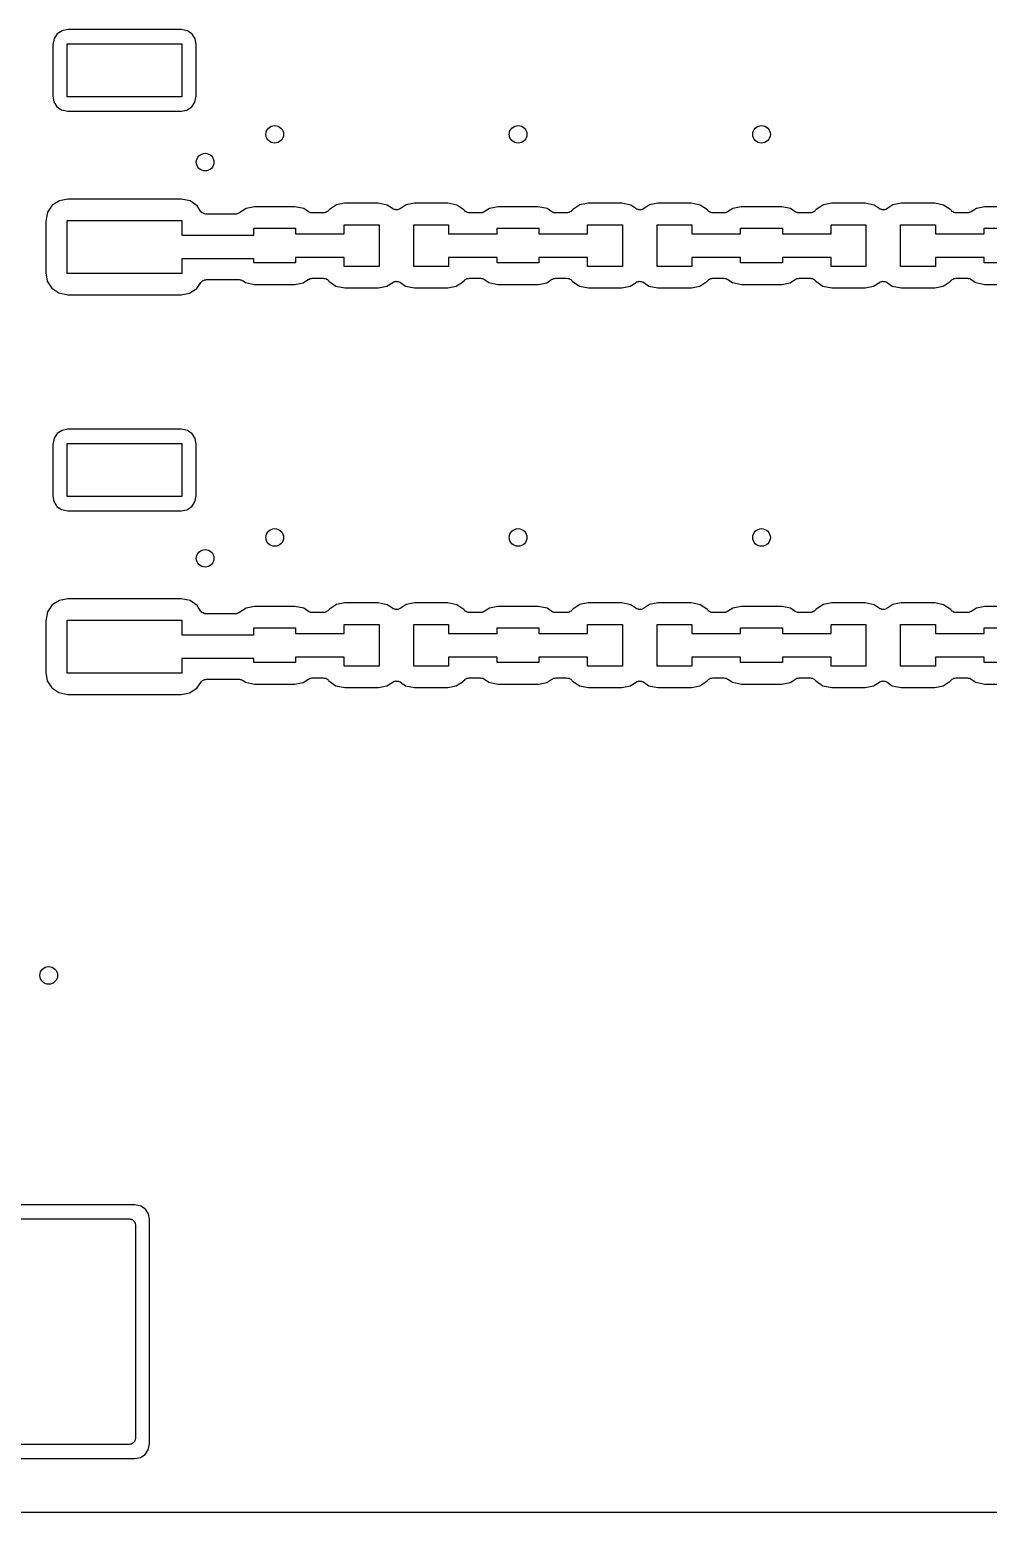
# Model space of a CAD drawing. Extents: x 85 to 210, y -138 to -65.
# Drawn here: x 166.48 to 180.26, y -137.72 to -116.39 of the extents above; entities that cross this region are included whole.
import ezdxf

# ---------------------------------------------------------------- set-up
doc = ezdxf.new("R2010")
doc.units = 0
doc.header["$MEASUREMENT"] = 0
doc.layers.add('BLACK', color=7, linetype='CONTINUOUS')

msp = doc.modelspace()

# ---------------------------------------------------------------- linework, layer by layer
at = {"layer": 'Black'}
for p, q in [((166.873, -116.454), (166.827, -116.521)), ((166.942, -116.41), (166.873, -116.454)), ((167.024, -116.394), (166.942, -116.41)), ((168.655, -116.394), (167.024, -116.394)), ((168.744, -116.412), (168.655, -116.394)), ((168.811, -116.458), (168.744, -116.412)), ((168.855, -116.527), (168.811, -116.458)), ((166.827, -116.521), (166.809, -116.61)), ((166.809, -116.61), (166.809, -117.351)), ((167.015, -117.36), (167.015, -116.6)), ((167.015, -116.6), (168.665, -116.6)), ((168.665, -116.6), (168.665, -117.36)), ((168.871, -116.609), (168.855, -116.527)), ((168.871, -117.35), (168.871, -116.609)), ((166.809, -117.351), (166.825, -117.433)), ((166.825, -117.433), (166.869, -117.502)), ((166.869, -117.502), (166.936, -117.548)), ((168.665, -117.36), (167.015, -117.36)), ((168.738, -117.55), (168.807, -117.506)), ((168.807, -117.506), (168.853, -117.439)), ((168.853, -117.439), (168.871, -117.35)), ((166.936, -117.548), (167.025, -117.566)), ((167.025, -117.566), (168.656, -117.566)), ((168.656, -117.566), (168.738, -117.55)), ((166.733, -119.021), (166.707, -119.15)), ((166.802, -118.921), (166.733, -119.021)), ((166.904, -118.855), (166.802, -118.921)), ((167.024, -118.832), (166.904, -118.855)), ((168.655, -118.832), (167.024, -118.832)), ((168.784, -118.858), (168.655, -118.832)), ((168.884, -118.927), (168.784, -118.858)), ((168.934, -119.004), (168.884, -118.927)), ((168.944, -119.015), (168.934, -119.004)), ((168.954, -119.027), (168.944, -119.015)), ((169.589, -118.965), (169.482, -119.034)), ((169.709, -118.942), (169.589, -118.965)), ((170.29, -118.942), (169.709, -118.942)), ((170.419, -118.968), (170.29, -118.942)), ((170.484, -119.013), (170.419, -118.968)), ((170.495, -119.018), (170.484, -119.013)), ((170.506, -119.024), (170.495, -119.018)), ((170.511, -119.025), (170.506, -119.024)), ((170.515, -119.027), (170.511, -119.025)), ((170.727, -119.026), (170.714, -119.028)), ((170.731, -119.025), (170.727, -119.026)), ((170.735, -119.024), (170.731, -119.025)), ((170.746, -119.017), (170.735, -119.024)), ((170.759, -119.011), (170.746, -119.017)), ((170.761, -119.009), (170.759, -119.011)), ((170.765, -119.007), (170.761, -119.009)), ((170.773, -118.996), (170.765, -119.007)), ((170.783, -118.986), (170.773, -118.996)), ((170.787, -118.981), (170.783, -118.986)), ((170.889, -118.915), (170.787, -118.981)), ((171.009, -118.892), (170.889, -118.915)), ((171.49, -118.892), (171.009, -118.892)), ((171.619, -118.918), (171.49, -118.892)), ((171.693, -118.969), (171.619, -118.918)), ((171.698, -118.971), (171.693, -118.969)), ((171.703, -118.975), (171.698, -118.971)), ((171.714, -118.978), (171.703, -118.975)), ((171.724, -118.983), (171.714, -118.978)), ((171.731, -118.983), (171.724, -118.983)), ((171.737, -118.985), (171.731, -118.983)), ((171.748, -118.985), (171.737, -118.985)), ((171.759, -118.986), (171.748, -118.985)), ((171.765, -118.984), (171.759, -118.986)), ((171.771, -118.984), (171.765, -118.984)), ((171.782, -118.979), (171.771, -118.984)), ((171.792, -118.976), (171.782, -118.979)), ((171.797, -118.973), (171.792, -118.976)), ((171.803, -118.97), (171.797, -118.973)), ((171.889, -118.915), (171.803, -118.97)), ((172.009, -118.892), (171.889, -118.915)), ((172.49, -118.892), (172.009, -118.892)), ((172.619, -118.918), (172.49, -118.892)), ((172.721, -118.988), (172.619, -118.918)), ((172.728, -118.995), (172.721, -118.988)), ((172.737, -119.007), (172.728, -118.995)), ((172.739, -119.008), (172.737, -119.007)), ((172.741, -119.01), (172.739, -119.008)), ((172.754, -119.016), (172.741, -119.01)), ((172.767, -119.024), (172.754, -119.016)), ((172.77, -119.024), (172.767, -119.024)), ((172.772, -119.026), (172.77, -119.024)), ((172.787, -119.027), (172.772, -119.026)), ((172.987, -119.025), (172.981, -119.028)), ((172.993, -119.024), (172.987, -119.025)), ((173.002, -119.018), (172.993, -119.024)), ((173.013, -119.014), (173.002, -119.018)), ((173.089, -118.965), (173.013, -119.014)), ((173.209, -118.942), (173.089, -118.965)), ((173.79, -118.942), (173.209, -118.942)), ((173.919, -118.968), (173.79, -118.942)), ((173.984, -119.013), (173.919, -118.968)), ((173.995, -119.018), (173.984, -119.013)), ((174.006, -119.024), (173.995, -119.018)), ((174.011, -119.025), (174.006, -119.024)), ((174.015, -119.027), (174.011, -119.025)), ((174.227, -119.026), (174.214, -119.028)), ((174.231, -119.025), (174.227, -119.026)), ((174.235, -119.024), (174.231, -119.025)), ((174.246, -119.017), (174.235, -119.024)), ((174.259, -119.011), (174.246, -119.017)), ((174.261, -119.009), (174.259, -119.011)), ((174.265, -119.007), (174.261, -119.009)), ((174.273, -118.996), (174.265, -119.007)), ((174.283, -118.986), (174.273, -118.996)), ((174.287, -118.981), (174.283, -118.986)), ((174.389, -118.915), (174.287, -118.981)), ((174.509, -118.892), (174.389, -118.915)), ((174.99, -118.892), (174.509, -118.892)), ((175.119, -118.918), (174.99, -118.892)), ((175.193, -118.969), (175.119, -118.918)), ((175.198, -118.971), (175.193, -118.969)), ((175.203, -118.975), (175.198, -118.971)), ((175.214, -118.978), (175.203, -118.975)), ((175.224, -118.983), (175.214, -118.978)), ((175.231, -118.983), (175.224, -118.983)), ((175.237, -118.985), (175.231, -118.983)), ((175.248, -118.985), (175.237, -118.985)), ((175.259, -118.986), (175.248, -118.985)), ((175.265, -118.984), (175.259, -118.986)), ((175.271, -118.984), (175.265, -118.984)), ((175.282, -118.979), (175.271, -118.984)), ((175.292, -118.976), (175.282, -118.979)), ((175.297, -118.973), (175.292, -118.976)), ((175.303, -118.97), (175.297, -118.973)), ((175.389, -118.915), (175.303, -118.97)), ((175.509, -118.892), (175.389, -118.915)), ((175.99, -118.892), (175.509, -118.892)), ((176.119, -118.918), (175.99, -118.892)), ((176.221, -118.988), (176.119, -118.918)), ((176.228, -118.995), (176.221, -118.988)), ((176.237, -119.007), (176.228, -118.995)), ((176.239, -119.008), (176.237, -119.007)), ((176.241, -119.01), (176.239, -119.008)), ((176.254, -119.016), (176.241, -119.01)), ((176.267, -119.024), (176.254, -119.016)), ((176.27, -119.024), (176.267, -119.024)), ((176.272, -119.026), (176.27, -119.024)), ((176.287, -119.027), (176.272, -119.026)), ((176.487, -119.025), (176.481, -119.028)), ((176.493, -119.024), (176.487, -119.025)), ((176.502, -119.018), (176.493, -119.024)), ((176.513, -119.014), (176.502, -119.018)), ((176.589, -118.965), (176.513, -119.014)), ((176.709, -118.942), (176.589, -118.965)), ((177.29, -118.942), (176.709, -118.942)), ((177.419, -118.968), (177.29, -118.942)), ((177.484, -119.013), (177.419, -118.968)), ((177.495, -119.018), (177.484, -119.013)), ((177.506, -119.024), (177.495, -119.018)), ((177.511, -119.025), (177.506, -119.024)), ((177.515, -119.027), (177.511, -119.025)), ((177.727, -119.026), (177.714, -119.028)), ((177.731, -119.025), (177.727, -119.026)), ((177.735, -119.024), (177.731, -119.025)), ((177.746, -119.017), (177.735, -119.024)), ((177.759, -119.011), (177.746, -119.017)), ((177.761, -119.009), (177.759, -119.011)), ((177.765, -119.007), (177.761, -119.009)), ((177.773, -118.996), (177.765, -119.007)), ((177.783, -118.986), (177.773, -118.996)), ((177.787, -118.981), (177.783, -118.986)), ((177.889, -118.915), (177.787, -118.981)), ((178.009, -118.892), (177.889, -118.915)), ((178.49, -118.892), (178.009, -118.892)), ((178.619, -118.918), (178.49, -118.892)), ((178.693, -118.969), (178.619, -118.918)), ((178.698, -118.971), (178.693, -118.969)), ((178.703, -118.975), (178.698, -118.971)), ((178.714, -118.978), (178.703, -118.975)), ((178.724, -118.983), (178.714, -118.978)), ((178.731, -118.983), (178.724, -118.983)), ((178.737, -118.985), (178.731, -118.983)), ((178.748, -118.985), (178.737, -118.985)), ((178.759, -118.986), (178.748, -118.985)), ((178.765, -118.984), (178.759, -118.986)), ((178.771, -118.984), (178.765, -118.984)), ((178.782, -118.979), (178.771, -118.984)), ((178.792, -118.976), (178.782, -118.979)), ((178.797, -118.973), (178.792, -118.976)), ((178.803, -118.97), (178.797, -118.973)), ((178.889, -118.915), (178.803, -118.97)), ((179.009, -118.892), (178.889, -118.915)), ((179.49, -118.892), (179.009, -118.892)), ((179.619, -118.918), (179.49, -118.892)), ((179.721, -118.988), (179.619, -118.918)), ((179.728, -118.995), (179.721, -118.988)), ((179.737, -119.007), (179.728, -118.995)), ((179.739, -119.008), (179.737, -119.007)), ((179.741, -119.01), (179.739, -119.008)), ((179.754, -119.016), (179.741, -119.01)), ((179.767, -119.024), (179.754, -119.016)), ((179.77, -119.024), (179.767, -119.024)), ((179.772, -119.026), (179.77, -119.024)), ((179.787, -119.027), (179.772, -119.026)), ((179.987, -119.025), (179.981, -119.028)), ((179.993, -119.024), (179.987, -119.025)), ((180.002, -119.018), (179.993, -119.024)), ((180.013, -119.014), (180.002, -119.018)), ((180.089, -118.965), (180.013, -119.014)), ((180.209, -118.942), (180.089, -118.965)), ((180.79, -118.942), (180.209, -118.942)), ((166.707, -119.15), (166.707, -119.891)), ((167.015, -119.9), (167.015, -119.14)), ((167.015, -119.14), (168.665, -119.14)), ((168.665, -119.14), (168.665, -119.35)), ((168.956, -119.028), (168.954, -119.027)), ((168.958, -119.03), (168.956, -119.028)), ((168.971, -119.036), (168.958, -119.03)), ((168.984, -119.044), (168.971, -119.036)), ((168.986, -119.044), (168.984, -119.044)), ((168.988, -119.046), (168.986, -119.044)), ((169.003, -119.047), (168.988, -119.046)), ((169.018, -119.05), (169.003, -119.047)), ((169.428, -119.05), (169.018, -119.05)), ((169.438, -119.048), (169.428, -119.05)), ((169.45, -119.048), (169.438, -119.048)), ((169.455, -119.045), (169.45, -119.048)), ((169.462, -119.044), (169.455, -119.045)), ((169.471, -119.038), (169.462, -119.044)), ((169.482, -119.034), (169.471, -119.038)), ((170.528, -119.028), (170.515, -119.027)), ((170.54, -119.03), (170.528, -119.028)), ((170.7, -119.03), (170.54, -119.03)), ((170.714, -119.028), (170.7, -119.03)), ((171, -119.33), (171, -119.2)), ((171, -119.2), (171.5, -119.2)), ((171.5, -119.2), (171.5, -119.8)), ((172, -119.8), (172, -119.2)), ((172, -119.2), (172.5, -119.2)), ((172.5, -119.2), (172.5, -119.33)), ((172.802, -119.03), (172.787, -119.027)), ((172.959, -119.03), (172.802, -119.03)), ((172.97, -119.028), (172.959, -119.03)), ((172.981, -119.028), (172.97, -119.028)), ((174.028, -119.028), (174.015, -119.027)), ((174.04, -119.03), (174.028, -119.028)), ((174.2, -119.03), (174.04, -119.03)), ((174.214, -119.028), (174.2, -119.03)), ((174.5, -119.33), (174.5, -119.2)), ((174.5, -119.2), (175, -119.2)), ((175, -119.2), (175, -119.8)), ((175.5, -119.8), (175.5, -119.2)), ((175.5, -119.2), (176, -119.2)), ((176, -119.2), (176, -119.33)), ((176.302, -119.03), (176.287, -119.027)), ((176.459, -119.03), (176.302, -119.03)), ((176.47, -119.028), (176.459, -119.03)), ((176.481, -119.028), (176.47, -119.028)), ((177.528, -119.028), (177.515, -119.027)), ((177.54, -119.03), (177.528, -119.028)), ((177.7, -119.03), (177.54, -119.03)), ((177.714, -119.028), (177.7, -119.03)), ((178, -119.33), (178, -119.2)), ((178, -119.2), (178.5, -119.2)), ((178.5, -119.2), (178.5, -119.8)), ((179, -119.8), (179, -119.2)), ((179, -119.2), (179.5, -119.2)), ((179.5, -119.2), (179.5, -119.33)), ((179.802, -119.03), (179.787, -119.027)), ((179.959, -119.03), (179.802, -119.03)), ((179.97, -119.028), (179.959, -119.03)), ((179.981, -119.028), (179.97, -119.028)), ((168.665, -119.35), (169.7, -119.35)), ((169.7, -119.35), (169.7, -119.25)), ((169.7, -119.25), (170.3, -119.25)), ((170.3, -119.25), (170.3, -119.33)), ((170.3, -119.33), (171, -119.33)), ((172.5, -119.33), (173.2, -119.33)), ((173.2, -119.33), (173.2, -119.25)), ((173.2, -119.25), (173.8, -119.25)), ((173.8, -119.25), (173.8, -119.33)), ((173.8, -119.33), (174.5, -119.33)), ((176, -119.33), (176.7, -119.33)), ((176.7, -119.33), (176.7, -119.25)), ((176.7, -119.25), (177.3, -119.25)), ((177.3, -119.25), (177.3, -119.33)), ((177.3, -119.33), (178, -119.33)), ((179.5, -119.33), (180.2, -119.33)), ((180.2, -119.33), (180.2, -119.25)), ((180.2, -119.25), (180.8, -119.25)), ((169.7, -119.69), (168.665, -119.69)), ((168.665, -119.69), (168.665, -119.9)), ((169.7, -119.75), (169.7, -119.69)), ((170.3, -119.75), (169.7, -119.75)), ((171, -119.67), (170.3, -119.67)), ((170.3, -119.67), (170.3, -119.75)), ((171, -119.8), (171, -119.67)), ((171.5, -119.8), (171, -119.8)), ((172.5, -119.8), (172, -119.8)), ((173.2, -119.67), (172.5, -119.67)), ((172.5, -119.67), (172.5, -119.8)), ((173.2, -119.75), (173.2, -119.67)), ((173.8, -119.75), (173.2, -119.75)), ((174.5, -119.67), (173.8, -119.67)), ((173.8, -119.67), (173.8, -119.75)), ((174.5, -119.8), (174.5, -119.67)), ((175, -119.8), (174.5, -119.8)), ((176, -119.8), (175.5, -119.8)), ((176.7, -119.67), (176, -119.67)), ((176, -119.67), (176, -119.8)), ((176.7, -119.75), (176.7, -119.67)), ((177.3, -119.75), (176.7, -119.75)), ((178, -119.67), (177.3, -119.67)), ((177.3, -119.67), (177.3, -119.75)), ((178, -119.8), (178, -119.67)), ((178.5, -119.8), (178, -119.8)), ((179.5, -119.8), (179, -119.8)), ((180.2, -119.67), (179.5, -119.67)), ((179.5, -119.67), (179.5, -119.8)), ((180.2, -119.75), (180.2, -119.67)), ((180.8, -119.75), (180.2, -119.75)), ((166.707, -119.891), (166.73, -120.011)), ((166.73, -120.011), (166.796, -120.113)), ((168.665, -119.9), (167.015, -119.9)), ((168.878, -120.119), (168.937, -120.034)), ((168.937, -120.034), (168.946, -120.024)), ((168.946, -120.024), (168.955, -120.013)), ((168.955, -120.013), (168.958, -120.011)), ((168.958, -120.011), (168.961, -120.009)), ((168.961, -120.009), (168.973, -120.003)), ((168.973, -120.003), (168.985, -119.996)), ((168.985, -119.996), (168.989, -119.995)), ((168.989, -119.995), (168.992, -119.994)), ((168.992, -119.994), (169.006, -119.992)), ((169.006, -119.992), (169.019, -119.99)), ((169.019, -119.99), (169.489, -119.99)), ((169.489, -119.99), (169.501, -119.992)), ((169.501, -119.992), (169.514, -119.993)), ((169.514, -119.993), (169.518, -119.995)), ((169.518, -119.995), (169.523, -119.996)), ((169.523, -119.996), (169.534, -120.002)), ((169.534, -120.002), (169.545, -120.007)), ((169.545, -120.007), (169.581, -120.032)), ((169.581, -120.032), (169.71, -120.058)), ((169.71, -120.058), (170.291, -120.058)), ((170.291, -120.058), (170.411, -120.035)), ((170.411, -120.035), (170.487, -119.986)), ((170.487, -119.986), (170.498, -119.982)), ((170.498, -119.982), (170.507, -119.976)), ((170.507, -119.976), (170.513, -119.975)), ((170.513, -119.975), (170.519, -119.972)), ((170.519, -119.972), (170.53, -119.972)), ((170.53, -119.972), (170.541, -119.97)), ((170.541, -119.97), (170.698, -119.97)), ((170.698, -119.97), (170.713, -119.973)), ((170.713, -119.973), (170.728, -119.974)), ((170.728, -119.974), (170.73, -119.976)), ((170.73, -119.976), (170.733, -119.976)), ((170.733, -119.976), (170.746, -119.984)), ((170.746, -119.984), (170.759, -119.99)), ((170.759, -119.99), (170.761, -119.992)), ((170.761, -119.992), (170.763, -119.993)), ((170.763, -119.993), (170.772, -120.005)), ((170.772, -120.005), (170.779, -120.012)), ((170.779, -120.012), (170.881, -120.082)), ((170.881, -120.082), (171.01, -120.108)), ((171.491, -120.108), (171.611, -120.085)), ((171.611, -120.085), (171.697, -120.03)), ((171.697, -120.03), (171.703, -120.027)), ((171.703, -120.027), (171.708, -120.024)), ((171.708, -120.024), (171.718, -120.021)), ((171.718, -120.021), (171.729, -120.016)), ((171.729, -120.016), (171.735, -120.016)), ((171.735, -120.016), (171.741, -120.014)), ((171.741, -120.014), (171.752, -120.015)), ((171.752, -120.015), (171.763, -120.015)), ((171.763, -120.015), (171.769, -120.017)), ((171.769, -120.017), (171.776, -120.017)), ((171.776, -120.017), (171.786, -120.022)), ((171.786, -120.022), (171.797, -120.025)), ((171.797, -120.025), (171.802, -120.029)), ((171.802, -120.029), (171.807, -120.031)), ((171.807, -120.031), (171.881, -120.082)), ((171.881, -120.082), (172.01, -120.108)), ((172.491, -120.108), (172.611, -120.085)), ((172.611, -120.085), (172.713, -120.019)), ((172.713, -120.019), (172.717, -120.014)), ((172.717, -120.014), (172.727, -120.004)), ((172.727, -120.004), (172.735, -119.993)), ((172.735, -119.993), (172.739, -119.991)), ((172.739, -119.991), (172.741, -119.989)), ((172.741, -119.989), (172.754, -119.983)), ((172.754, -119.983), (172.765, -119.976)), ((172.765, -119.976), (172.769, -119.975)), ((172.769, -119.975), (172.773, -119.974)), ((172.773, -119.974), (172.786, -119.972)), ((172.786, -119.972), (172.8, -119.97)), ((172.8, -119.97), (172.96, -119.97)), ((172.96, -119.97), (172.972, -119.972)), ((172.972, -119.972), (172.985, -119.973)), ((172.985, -119.973), (172.989, -119.975)), ((172.989, -119.975), (172.994, -119.976)), ((172.994, -119.976), (173.005, -119.982)), ((173.005, -119.982), (173.016, -119.987)), ((173.016, -119.987), (173.081, -120.032)), ((173.081, -120.032), (173.21, -120.058)), ((173.21, -120.058), (173.791, -120.058)), ((173.791, -120.058), (173.911, -120.035)), ((173.911, -120.035), (173.987, -119.986)), ((173.987, -119.986), (173.998, -119.982)), ((173.998, -119.982), (174.007, -119.976)), ((174.007, -119.976), (174.013, -119.975)), ((174.013, -119.975), (174.019, -119.972)), ((174.019, -119.972), (174.03, -119.972)), ((174.03, -119.972), (174.041, -119.97)), ((174.041, -119.97), (174.198, -119.97)), ((174.198, -119.97), (174.213, -119.973)), ((174.213, -119.973), (174.228, -119.974)), ((174.228, -119.974), (174.23, -119.976)), ((174.23, -119.976), (174.233, -119.976)), ((174.233, -119.976), (174.246, -119.984)), ((174.246, -119.984), (174.259, -119.99)), ((174.259, -119.99), (174.261, -119.992)), ((174.261, -119.992), (174.263, -119.993)), ((174.263, -119.993), (174.272, -120.005)), ((174.272, -120.005), (174.279, -120.012)), ((174.279, -120.012), (174.381, -120.082)), ((174.381, -120.082), (174.51, -120.108)), ((174.991, -120.108), (175.111, -120.085)), ((175.111, -120.085), (175.197, -120.03)), ((175.197, -120.03), (175.203, -120.027)), ((175.203, -120.027), (175.208, -120.024)), ((175.208, -120.024), (175.218, -120.021)), ((175.218, -120.021), (175.229, -120.016)), ((175.229, -120.016), (175.235, -120.016)), ((175.235, -120.016), (175.241, -120.014)), ((175.241, -120.014), (175.252, -120.015)), ((175.252, -120.015), (175.263, -120.015)), ((175.263, -120.015), (175.269, -120.017)), ((175.269, -120.017), (175.276, -120.017)), ((175.276, -120.017), (175.286, -120.022)), ((175.286, -120.022), (175.297, -120.025)), ((175.297, -120.025), (175.302, -120.029)), ((175.302, -120.029), (175.307, -120.031)), ((175.307, -120.031), (175.381, -120.082)), ((175.381, -120.082), (175.51, -120.108)), ((175.991, -120.108), (176.111, -120.085)), ((176.111, -120.085), (176.213, -120.019)), ((176.213, -120.019), (176.217, -120.014)), ((176.217, -120.014), (176.227, -120.004)), ((176.227, -120.004), (176.235, -119.993)), ((176.235, -119.993), (176.239, -119.991)), ((176.239, -119.991), (176.241, -119.989)), ((176.241, -119.989), (176.254, -119.983)), ((176.254, -119.983), (176.265, -119.976)), ((176.265, -119.976), (176.269, -119.975)), ((176.269, -119.975), (176.273, -119.974)), ((176.273, -119.974), (176.286, -119.972)), ((176.286, -119.972), (176.3, -119.97)), ((176.3, -119.97), (176.46, -119.97)), ((176.46, -119.97), (176.472, -119.972)), ((176.472, -119.972), (176.485, -119.973)), ((176.485, -119.973), (176.489, -119.975)), ((176.489, -119.975), (176.494, -119.976)), ((176.494, -119.976), (176.505, -119.982)), ((176.505, -119.982), (176.516, -119.987)), ((176.516, -119.987), (176.581, -120.032)), ((176.581, -120.032), (176.71, -120.058)), ((176.71, -120.058), (177.291, -120.058)), ((177.291, -120.058), (177.411, -120.035)), ((177.411, -120.035), (177.487, -119.986)), ((177.487, -119.986), (177.498, -119.982)), ((177.498, -119.982), (177.507, -119.976)), ((177.507, -119.976), (177.513, -119.975)), ((177.513, -119.975), (177.519, -119.972)), ((177.519, -119.972), (177.53, -119.972)), ((177.53, -119.972), (177.541, -119.97)), ((177.541, -119.97), (177.698, -119.97)), ((177.698, -119.97), (177.713, -119.973)), ((177.713, -119.973), (177.728, -119.974)), ((177.728, -119.974), (177.73, -119.976)), ((177.73, -119.976), (177.733, -119.976)), ((177.733, -119.976), (177.746, -119.984)), ((177.746, -119.984), (177.759, -119.99)), ((177.759, -119.99), (177.761, -119.992)), ((177.761, -119.992), (177.763, -119.993)), ((177.763, -119.993), (177.772, -120.005)), ((177.772, -120.005), (177.779, -120.012)), ((177.779, -120.012), (177.881, -120.082)), ((177.881, -120.082), (178.01, -120.108)), ((178.491, -120.108), (178.611, -120.085)), ((178.611, -120.085), (178.697, -120.03)), ((178.697, -120.03), (178.703, -120.027)), ((178.703, -120.027), (178.708, -120.024)), ((178.708, -120.024), (178.718, -120.021)), ((178.718, -120.021), (178.729, -120.016)), ((178.729, -120.016), (178.735, -120.016)), ((178.735, -120.016), (178.741, -120.014)), ((178.741, -120.014), (178.752, -120.015)), ((178.752, -120.015), (178.763, -120.015)), ((178.763, -120.015), (178.769, -120.017)), ((178.769, -120.017), (178.776, -120.017)), ((178.776, -120.017), (178.786, -120.022)), ((178.786, -120.022), (178.797, -120.025)), ((178.797, -120.025), (178.802, -120.029)), ((178.802, -120.029), (178.807, -120.031)), ((178.807, -120.031), (178.881, -120.082)), ((178.881, -120.082), (179.01, -120.108)), ((179.491, -120.108), (179.611, -120.085)), ((179.611, -120.085), (179.713, -120.019)), ((179.713, -120.019), (179.717, -120.014)), ((179.717, -120.014), (179.727, -120.004)), ((179.727, -120.004), (179.735, -119.993)), ((179.735, -119.993), (179.739, -119.991)), ((179.739, -119.991), (179.741, -119.989)), ((179.741, -119.989), (179.754, -119.983)), ((179.754, -119.983), (179.765, -119.976)), ((179.765, -119.976), (179.769, -119.975)), ((179.769, -119.975), (179.773, -119.974)), ((179.773, -119.974), (179.786, -119.972)), ((179.786, -119.972), (179.8, -119.97)), ((179.8, -119.97), (179.96, -119.97)), ((179.96, -119.97), (179.972, -119.972)), ((179.972, -119.972), (179.985, -119.973)), ((179.985, -119.973), (179.989, -119.975)), ((179.989, -119.975), (179.994, -119.976)), ((179.994, -119.976), (180.005, -119.982)), ((180.005, -119.982), (180.016, -119.987)), ((180.016, -119.987), (180.081, -120.032)), ((180.081, -120.032), (180.21, -120.058)), ((180.21, -120.058), (180.791, -120.058)), ((166.796, -120.113), (166.896, -120.182)), ((166.896, -120.182), (167.025, -120.208)), ((167.025, -120.208), (168.656, -120.208)), ((168.656, -120.208), (168.776, -120.185)), ((168.776, -120.185), (168.878, -120.119)), ((171.01, -120.108), (171.491, -120.108)), ((172.01, -120.108), (172.491, -120.108)), ((174.51, -120.108), (174.991, -120.108)), ((175.51, -120.108), (175.991, -120.108)), ((178.01, -120.108), (178.491, -120.108)), ((179.01, -120.108), (179.491, -120.108)), ((166.873, -122.204), (166.827, -122.271)), ((166.942, -122.16), (166.873, -122.204)), ((167.024, -122.144), (166.942, -122.16)), ((168.655, -122.144), (167.024, -122.144)), ((168.744, -122.162), (168.655, -122.144)), ((168.811, -122.208), (168.744, -122.162)), ((168.855, -122.277), (168.811, -122.208)), ((166.827, -122.271), (166.809, -122.36)), ((166.809, -122.36), (166.809, -123.101)), ((167.015, -123.11), (167.015, -122.35)), ((167.015, -122.35), (168.665, -122.35)), ((168.665, -122.35), (168.665, -123.11)), ((168.871, -122.359), (168.855, -122.277)), ((168.871, -123.1), (168.871, -122.359)), ((166.809, -123.101), (166.825, -123.183)), ((166.825, -123.183), (166.869, -123.252)), ((166.869, -123.252), (166.936, -123.298)), ((168.665, -123.11), (167.015, -123.11)), ((168.738, -123.3), (168.807, -123.256)), ((168.807, -123.256), (168.853, -123.189)), ((168.853, -123.189), (168.871, -123.1)), ((166.936, -123.298), (167.025, -123.316)), ((167.025, -123.316), (168.656, -123.316)), ((168.656, -123.316), (168.738, -123.3)), ((166.733, -124.771), (166.707, -124.9)), ((166.802, -124.671), (166.733, -124.771)), ((166.904, -124.605), (166.802, -124.671)), ((167.024, -124.582), (166.904, -124.605)), ((168.655, -124.582), (167.024, -124.582)), ((168.784, -124.608), (168.655, -124.582)), ((168.884, -124.677), (168.784, -124.608)), ((168.934, -124.754), (168.884, -124.677)), ((168.944, -124.765), (168.934, -124.754)), ((168.954, -124.777), (168.944, -124.765)), ((168.956, -124.778), (168.954, -124.777)), ((168.958, -124.78), (168.956, -124.778)), ((168.971, -124.786), (168.958, -124.78)), ((168.984, -124.794), (168.971, -124.786)), ((169.482, -124.784), (169.471, -124.788)), ((169.589, -124.715), (169.482, -124.784)), ((169.709, -124.692), (169.589, -124.715)), ((170.29, -124.692), (169.709, -124.692)), ((170.419, -124.718), (170.29, -124.692)), ((170.484, -124.763), (170.419, -124.718)), ((170.495, -124.768), (170.484, -124.763)), ((170.506, -124.774), (170.495, -124.768)), ((170.511, -124.775), (170.506, -124.774)), ((170.515, -124.777), (170.511, -124.775)), ((170.528, -124.778), (170.515, -124.777)), ((170.54, -124.78), (170.528, -124.778)), ((170.7, -124.78), (170.54, -124.78)), ((170.714, -124.778), (170.7, -124.78)), ((170.727, -124.776), (170.714, -124.778)), ((170.731, -124.775), (170.727, -124.776)), ((170.735, -124.774), (170.731, -124.775)), ((170.746, -124.767), (170.735, -124.774)), ((170.759, -124.761), (170.746, -124.767)), ((170.761, -124.759), (170.759, -124.761)), ((170.765, -124.757), (170.761, -124.759)), ((170.773, -124.746), (170.765, -124.757)), ((170.783, -124.736), (170.773, -124.746)), ((170.787, -124.731), (170.783, -124.736)), ((170.889, -124.665), (170.787, -124.731)), ((171.009, -124.642), (170.889, -124.665)), ((171.49, -124.642), (171.009, -124.642)), ((171.619, -124.668), (171.49, -124.642)), ((171.693, -124.719), (171.619, -124.668)), ((171.698, -124.721), (171.693, -124.719)), ((171.703, -124.725), (171.698, -124.721)), ((171.714, -124.728), (171.703, -124.725)), ((171.724, -124.733), (171.714, -124.728)), ((171.731, -124.733), (171.724, -124.733)), ((171.737, -124.735), (171.731, -124.733)), ((171.748, -124.735), (171.737, -124.735)), ((171.759, -124.736), (171.748, -124.735)), ((171.765, -124.734), (171.759, -124.736)), ((171.771, -124.734), (171.765, -124.734)), ((171.782, -124.729), (171.771, -124.734)), ((171.792, -124.726), (171.782, -124.729)), ((171.797, -124.723), (171.792, -124.726)), ((171.803, -124.72), (171.797, -124.723)), ((171.889, -124.665), (171.803, -124.72)), ((172.009, -124.642), (171.889, -124.665)), ((172.49, -124.642), (172.009, -124.642)), ((172.619, -124.668), (172.49, -124.642)), ((172.721, -124.738), (172.619, -124.668)), ((172.728, -124.745), (172.721, -124.738)), ((172.737, -124.757), (172.728, -124.745)), ((172.739, -124.758), (172.737, -124.757)), ((172.741, -124.76), (172.739, -124.758)), ((172.754, -124.766), (172.741, -124.76)), ((172.767, -124.774), (172.754, -124.766)), ((172.77, -124.774), (172.767, -124.774)), ((172.772, -124.776), (172.77, -124.774)), ((172.787, -124.777), (172.772, -124.776)), ((172.802, -124.78), (172.787, -124.777)), ((172.959, -124.78), (172.802, -124.78)), ((172.97, -124.778), (172.959, -124.78)), ((172.981, -124.778), (172.97, -124.778)), ((172.987, -124.775), (172.981, -124.778)), ((172.993, -124.774), (172.987, -124.775)), ((173.002, -124.768), (172.993, -124.774)), ((173.013, -124.764), (173.002, -124.768)), ((173.089, -124.715), (173.013, -124.764)), ((173.209, -124.692), (173.089, -124.715)), ((173.79, -124.692), (173.209, -124.692)), ((173.919, -124.718), (173.79, -124.692)), ((173.984, -124.763), (173.919, -124.718)), ((173.995, -124.768), (173.984, -124.763)), ((174.006, -124.774), (173.995, -124.768)), ((174.011, -124.775), (174.006, -124.774)), ((174.015, -124.777), (174.011, -124.775)), ((174.028, -124.778), (174.015, -124.777)), ((174.04, -124.78), (174.028, -124.778)), ((174.2, -124.78), (174.04, -124.78)), ((174.214, -124.778), (174.2, -124.78)), ((174.227, -124.776), (174.214, -124.778)), ((174.231, -124.775), (174.227, -124.776)), ((174.235, -124.774), (174.231, -124.775)), ((174.246, -124.767), (174.235, -124.774)), ((174.259, -124.761), (174.246, -124.767)), ((174.261, -124.759), (174.259, -124.761)), ((174.265, -124.757), (174.261, -124.759)), ((174.273, -124.746), (174.265, -124.757)), ((174.283, -124.736), (174.273, -124.746)), ((174.287, -124.731), (174.283, -124.736)), ((174.389, -124.665), (174.287, -124.731)), ((174.509, -124.642), (174.389, -124.665)), ((174.99, -124.642), (174.509, -124.642)), ((175.119, -124.668), (174.99, -124.642)), ((175.193, -124.719), (175.119, -124.668)), ((175.198, -124.721), (175.193, -124.719)), ((175.203, -124.725), (175.198, -124.721)), ((175.214, -124.728), (175.203, -124.725)), ((175.224, -124.733), (175.214, -124.728)), ((175.231, -124.733), (175.224, -124.733)), ((175.237, -124.735), (175.231, -124.733)), ((175.248, -124.735), (175.237, -124.735)), ((175.259, -124.736), (175.248, -124.735)), ((175.265, -124.734), (175.259, -124.736)), ((175.271, -124.734), (175.265, -124.734)), ((175.282, -124.729), (175.271, -124.734)), ((175.292, -124.726), (175.282, -124.729)), ((175.297, -124.723), (175.292, -124.726)), ((175.303, -124.72), (175.297, -124.723)), ((175.389, -124.665), (175.303, -124.72)), ((175.509, -124.642), (175.389, -124.665)), ((175.99, -124.642), (175.509, -124.642)), ((176.119, -124.668), (175.99, -124.642)), ((176.221, -124.738), (176.119, -124.668)), ((176.228, -124.745), (176.221, -124.738)), ((176.237, -124.757), (176.228, -124.745)), ((176.239, -124.758), (176.237, -124.757)), ((176.241, -124.76), (176.239, -124.758)), ((176.254, -124.766), (176.241, -124.76)), ((176.267, -124.774), (176.254, -124.766)), ((176.27, -124.774), (176.267, -124.774)), ((176.272, -124.776), (176.27, -124.774)), ((176.287, -124.777), (176.272, -124.776)), ((176.302, -124.78), (176.287, -124.777)), ((176.459, -124.78), (176.302, -124.78)), ((176.47, -124.778), (176.459, -124.78)), ((176.481, -124.778), (176.47, -124.778)), ((176.487, -124.775), (176.481, -124.778)), ((176.493, -124.774), (176.487, -124.775)), ((176.502, -124.768), (176.493, -124.774)), ((176.513, -124.764), (176.502, -124.768)), ((176.589, -124.715), (176.513, -124.764)), ((176.709, -124.692), (176.589, -124.715)), ((177.29, -124.692), (176.709, -124.692)), ((177.419, -124.718), (177.29, -124.692)), ((177.484, -124.763), (177.419, -124.718)), ((177.495, -124.768), (177.484, -124.763)), ((177.506, -124.774), (177.495, -124.768)), ((177.511, -124.775), (177.506, -124.774)), ((177.515, -124.777), (177.511, -124.775)), ((177.528, -124.778), (177.515, -124.777)), ((177.54, -124.78), (177.528, -124.778)), ((177.7, -124.78), (177.54, -124.78)), ((177.714, -124.778), (177.7, -124.78)), ((177.727, -124.776), (177.714, -124.778)), ((177.731, -124.775), (177.727, -124.776)), ((177.735, -124.774), (177.731, -124.775)), ((177.746, -124.767), (177.735, -124.774)), ((177.759, -124.761), (177.746, -124.767)), ((177.761, -124.759), (177.759, -124.761)), ((177.765, -124.757), (177.761, -124.759)), ((177.773, -124.746), (177.765, -124.757)), ((177.783, -124.736), (177.773, -124.746)), ((177.787, -124.731), (177.783, -124.736)), ((177.889, -124.665), (177.787, -124.731)), ((178.009, -124.642), (177.889, -124.665)), ((178.49, -124.642), (178.009, -124.642)), ((178.619, -124.668), (178.49, -124.642)), ((178.693, -124.719), (178.619, -124.668)), ((178.698, -124.721), (178.693, -124.719)), ((178.703, -124.725), (178.698, -124.721)), ((178.714, -124.728), (178.703, -124.725)), ((178.724, -124.733), (178.714, -124.728)), ((178.731, -124.733), (178.724, -124.733)), ((178.737, -124.735), (178.731, -124.733)), ((178.748, -124.735), (178.737, -124.735)), ((178.759, -124.736), (178.748, -124.735)), ((178.765, -124.734), (178.759, -124.736)), ((178.771, -124.734), (178.765, -124.734)), ((178.782, -124.729), (178.771, -124.734)), ((178.792, -124.726), (178.782, -124.729)), ((178.797, -124.723), (178.792, -124.726)), ((178.803, -124.72), (178.797, -124.723)), ((178.889, -124.665), (178.803, -124.72)), ((179.009, -124.642), (178.889, -124.665)), ((179.49, -124.642), (179.009, -124.642)), ((179.619, -124.668), (179.49, -124.642)), ((179.721, -124.738), (179.619, -124.668)), ((179.728, -124.745), (179.721, -124.738)), ((179.737, -124.757), (179.728, -124.745)), ((179.739, -124.758), (179.737, -124.757)), ((179.741, -124.76), (179.739, -124.758)), ((179.754, -124.766), (179.741, -124.76)), ((179.767, -124.774), (179.754, -124.766)), ((179.77, -124.774), (179.767, -124.774)), ((179.772, -124.776), (179.77, -124.774)), ((179.787, -124.777), (179.772, -124.776)), ((179.802, -124.78), (179.787, -124.777)), ((179.959, -124.78), (179.802, -124.78)), ((179.97, -124.778), (179.959, -124.78)), ((179.981, -124.778), (179.97, -124.778)), ((179.987, -124.775), (179.981, -124.778)), ((179.993, -124.774), (179.987, -124.775)), ((180.002, -124.768), (179.993, -124.774)), ((180.013, -124.764), (180.002, -124.768)), ((180.089, -124.715), (180.013, -124.764)), ((180.209, -124.692), (180.089, -124.715)), ((180.79, -124.692), (180.209, -124.692)), ((166.707, -124.9), (166.707, -125.641)), ((167.015, -125.65), (167.015, -124.89)), ((167.015, -124.89), (168.665, -124.89)), ((168.665, -124.89), (168.665, -125.1)), ((168.986, -124.794), (168.984, -124.794)), ((168.988, -124.796), (168.986, -124.794)), ((169.003, -124.797), (168.988, -124.796)), ((169.018, -124.8), (169.003, -124.797)), ((169.428, -124.8), (169.018, -124.8)), ((169.438, -124.798), (169.428, -124.8)), ((169.45, -124.798), (169.438, -124.798)), ((169.455, -124.795), (169.45, -124.798)), ((169.462, -124.794), (169.455, -124.795)), ((169.471, -124.788), (169.462, -124.794)), ((171, -125.08), (171, -124.95)), ((171, -124.95), (171.5, -124.95)), ((171.5, -124.95), (171.5, -125.55)), ((172, -125.55), (172, -124.95)), ((172, -124.95), (172.5, -124.95)), ((172.5, -124.95), (172.5, -125.08)), ((174.5, -125.08), (174.5, -124.95)), ((174.5, -124.95), (175, -124.95)), ((175, -124.95), (175, -125.55)), ((175.5, -125.55), (175.5, -124.95)), ((175.5, -124.95), (176, -124.95)), ((176, -124.95), (176, -125.08)), ((178, -125.08), (178, -124.95)), ((178, -124.95), (178.5, -124.95)), ((178.5, -124.95), (178.5, -125.55)), ((179, -125.55), (179, -124.95)), ((179, -124.95), (179.5, -124.95)), ((179.5, -124.95), (179.5, -125.08)), ((168.665, -125.1), (169.7, -125.1)), ((169.7, -125.1), (169.7, -125)), ((169.7, -125), (170.3, -125)), ((170.3, -125), (170.3, -125.08)), ((170.3, -125.08), (171, -125.08)), ((172.5, -125.08), (173.2, -125.08)), ((173.2, -125.08), (173.2, -125)), ((173.2, -125), (173.8, -125)), ((173.8, -125), (173.8, -125.08)), ((173.8, -125.08), (174.5, -125.08)), ((176, -125.08), (176.7, -125.08)), ((176.7, -125.08), (176.7, -125)), ((176.7, -125), (177.3, -125)), ((177.3, -125), (177.3, -125.08)), ((177.3, -125.08), (178, -125.08)), ((179.5, -125.08), (180.2, -125.08)), ((180.2, -125.08), (180.2, -125)), ((180.2, -125), (180.8, -125)), ((171, -125.42), (170.3, -125.42)), ((170.3, -125.42), (170.3, -125.5)), ((171, -125.55), (171, -125.42)), ((173.2, -125.42), (172.5, -125.42)), ((172.5, -125.42), (172.5, -125.55)), ((173.2, -125.5), (173.2, -125.42)), ((174.5, -125.42), (173.8, -125.42)), ((173.8, -125.42), (173.8, -125.5)), ((174.5, -125.55), (174.5, -125.42)), ((176.7, -125.42), (176, -125.42)), ((176, -125.42), (176, -125.55)), ((176.7, -125.5), (176.7, -125.42)), ((178, -125.42), (177.3, -125.42)), ((177.3, -125.42), (177.3, -125.5)), ((178, -125.55), (178, -125.42)), ((180.2, -125.42), (179.5, -125.42)), ((179.5, -125.42), (179.5, -125.55)), ((180.2, -125.5), (180.2, -125.42)), ((169.7, -125.44), (168.665, -125.44)), ((168.665, -125.44), (168.665, -125.65)), ((169.7, -125.5), (169.7, -125.44)), ((170.3, -125.5), (169.7, -125.5)), ((171.5, -125.55), (171, -125.55)), ((172.5, -125.55), (172, -125.55)), ((173.8, -125.5), (173.2, -125.5)), ((175, -125.55), (174.5, -125.55)), ((176, -125.55), (175.5, -125.55)), ((177.3, -125.5), (176.7, -125.5)), ((178.5, -125.55), (178, -125.55)), ((179.5, -125.55), (179, -125.55)), ((180.8, -125.5), (180.2, -125.5)), ((166.707, -125.641), (166.73, -125.761)), ((166.73, -125.761), (166.796, -125.863)), ((168.665, -125.65), (167.015, -125.65)), ((168.878, -125.869), (168.937, -125.784)), ((168.937, -125.784), (168.946, -125.774)), ((168.946, -125.774), (168.955, -125.763)), ((168.955, -125.763), (168.958, -125.761)), ((168.958, -125.761), (168.961, -125.759)), ((168.961, -125.759), (168.973, -125.753)), ((168.973, -125.753), (168.985, -125.746)), ((168.985, -125.746), (168.989, -125.745)), ((168.989, -125.745), (168.992, -125.744)), ((168.992, -125.744), (169.006, -125.742)), ((169.006, -125.742), (169.019, -125.74)), ((169.019, -125.74), (169.489, -125.74)), ((169.489, -125.74), (169.501, -125.742)), ((169.501, -125.742), (169.514, -125.743)), ((169.514, -125.743), (169.518, -125.745)), ((169.518, -125.745), (169.523, -125.746)), ((169.523, -125.746), (169.534, -125.752)), ((169.534, -125.752), (169.545, -125.757)), ((169.545, -125.757), (169.581, -125.782)), ((169.581, -125.782), (169.71, -125.808)), ((169.71, -125.808), (170.291, -125.808)), ((170.291, -125.808), (170.411, -125.785)), ((170.411, -125.785), (170.487, -125.736)), ((170.487, -125.736), (170.498, -125.732)), ((170.498, -125.732), (170.507, -125.726)), ((170.507, -125.726), (170.513, -125.725)), ((170.513, -125.725), (170.519, -125.722)), ((170.519, -125.722), (170.53, -125.722)), ((170.53, -125.722), (170.541, -125.72)), ((170.541, -125.72), (170.698, -125.72)), ((170.698, -125.72), (170.713, -125.723)), ((170.713, -125.723), (170.728, -125.724)), ((170.728, -125.724), (170.73, -125.726)), ((170.73, -125.726), (170.733, -125.726)), ((170.733, -125.726), (170.746, -125.734)), ((170.746, -125.734), (170.759, -125.74)), ((170.759, -125.74), (170.761, -125.742)), ((170.761, -125.742), (170.763, -125.743)), ((170.763, -125.743), (170.772, -125.755)), ((170.772, -125.755), (170.779, -125.762)), ((170.779, -125.762), (170.881, -125.832)), ((170.881, -125.832), (171.01, -125.858)), ((171.491, -125.858), (171.611, -125.835)), ((171.611, -125.835), (171.697, -125.78)), ((171.697, -125.78), (171.703, -125.777)), ((171.703, -125.777), (171.708, -125.774)), ((171.708, -125.774), (171.718, -125.771)), ((171.718, -125.771), (171.729, -125.766)), ((171.729, -125.766), (171.735, -125.766)), ((171.735, -125.766), (171.741, -125.764)), ((171.741, -125.764), (171.752, -125.765)), ((171.752, -125.765), (171.763, -125.765)), ((171.763, -125.765), (171.769, -125.767)), ((171.769, -125.767), (171.776, -125.767)), ((171.776, -125.767), (171.786, -125.772)), ((171.786, -125.772), (171.797, -125.775)), ((171.797, -125.775), (171.802, -125.779)), ((171.802, -125.779), (171.807, -125.781)), ((171.807, -125.781), (171.881, -125.832)), ((171.881, -125.832), (172.01, -125.858)), ((172.491, -125.858), (172.611, -125.835)), ((172.611, -125.835), (172.713, -125.769)), ((172.713, -125.769), (172.717, -125.764)), ((172.717, -125.764), (172.727, -125.754)), ((172.727, -125.754), (172.735, -125.743)), ((172.735, -125.743), (172.739, -125.741)), ((172.739, -125.741), (172.741, -125.739)), ((172.741, -125.739), (172.754, -125.733)), ((172.754, -125.733), (172.765, -125.726)), ((172.765, -125.726), (172.769, -125.725)), ((172.769, -125.725), (172.773, -125.724)), ((172.773, -125.724), (172.786, -125.722)), ((172.786, -125.722), (172.8, -125.72)), ((172.8, -125.72), (172.96, -125.72)), ((172.96, -125.72), (172.972, -125.722)), ((172.972, -125.722), (172.985, -125.723)), ((172.985, -125.723), (172.989, -125.725)), ((172.989, -125.725), (172.994, -125.726)), ((172.994, -125.726), (173.005, -125.732)), ((173.005, -125.732), (173.016, -125.737)), ((173.016, -125.737), (173.081, -125.782)), ((173.081, -125.782), (173.21, -125.808)), ((173.21, -125.808), (173.791, -125.808)), ((173.791, -125.808), (173.911, -125.785)), ((173.911, -125.785), (173.987, -125.736)), ((173.987, -125.736), (173.998, -125.732)), ((173.998, -125.732), (174.007, -125.726)), ((174.007, -125.726), (174.013, -125.725)), ((174.013, -125.725), (174.019, -125.722)), ((174.019, -125.722), (174.03, -125.722)), ((174.03, -125.722), (174.041, -125.72)), ((174.041, -125.72), (174.198, -125.72)), ((174.198, -125.72), (174.213, -125.723)), ((174.213, -125.723), (174.228, -125.724)), ((174.228, -125.724), (174.23, -125.726)), ((174.23, -125.726), (174.233, -125.726)), ((174.233, -125.726), (174.246, -125.734)), ((174.246, -125.734), (174.259, -125.74)), ((174.259, -125.74), (174.261, -125.742)), ((174.261, -125.742), (174.263, -125.743)), ((174.263, -125.743), (174.272, -125.755)), ((174.272, -125.755), (174.279, -125.762)), ((174.279, -125.762), (174.381, -125.832)), ((174.381, -125.832), (174.51, -125.858)), ((174.991, -125.858), (175.111, -125.835)), ((175.111, -125.835), (175.197, -125.78)), ((175.197, -125.78), (175.203, -125.777)), ((175.203, -125.777), (175.208, -125.774)), ((175.208, -125.774), (175.218, -125.771)), ((175.218, -125.771), (175.229, -125.766)), ((175.229, -125.766), (175.235, -125.766)), ((175.235, -125.766), (175.241, -125.764)), ((175.241, -125.764), (175.252, -125.765)), ((175.252, -125.765), (175.263, -125.765)), ((175.263, -125.765), (175.269, -125.767)), ((175.269, -125.767), (175.276, -125.767)), ((175.276, -125.767), (175.286, -125.772)), ((175.286, -125.772), (175.297, -125.775)), ((175.297, -125.775), (175.302, -125.779)), ((175.302, -125.779), (175.307, -125.781)), ((175.307, -125.781), (175.381, -125.832)), ((175.381, -125.832), (175.51, -125.858)), ((175.991, -125.858), (176.111, -125.835)), ((176.111, -125.835), (176.213, -125.769)), ((176.213, -125.769), (176.217, -125.764)), ((176.217, -125.764), (176.227, -125.754)), ((176.227, -125.754), (176.235, -125.743)), ((176.235, -125.743), (176.239, -125.741)), ((176.239, -125.741), (176.241, -125.739)), ((176.241, -125.739), (176.254, -125.733)), ((176.254, -125.733), (176.265, -125.726)), ((176.265, -125.726), (176.269, -125.725)), ((176.269, -125.725), (176.273, -125.724)), ((176.273, -125.724), (176.286, -125.722)), ((176.286, -125.722), (176.3, -125.72)), ((176.3, -125.72), (176.46, -125.72)), ((176.46, -125.72), (176.472, -125.722)), ((176.472, -125.722), (176.485, -125.723)), ((176.485, -125.723), (176.489, -125.725)), ((176.489, -125.725), (176.494, -125.726)), ((176.494, -125.726), (176.505, -125.732)), ((176.505, -125.732), (176.516, -125.737)), ((176.516, -125.737), (176.581, -125.782)), ((176.581, -125.782), (176.71, -125.808)), ((176.71, -125.808), (177.291, -125.808)), ((177.291, -125.808), (177.411, -125.785)), ((177.411, -125.785), (177.487, -125.736)), ((177.487, -125.736), (177.498, -125.732)), ((177.498, -125.732), (177.507, -125.726)), ((177.507, -125.726), (177.513, -125.725)), ((177.513, -125.725), (177.519, -125.722)), ((177.519, -125.722), (177.53, -125.722)), ((177.53, -125.722), (177.541, -125.72)), ((177.541, -125.72), (177.698, -125.72)), ((177.698, -125.72), (177.713, -125.723)), ((177.713, -125.723), (177.728, -125.724)), ((177.728, -125.724), (177.73, -125.726)), ((177.73, -125.726), (177.733, -125.726)), ((177.733, -125.726), (177.746, -125.734)), ((177.746, -125.734), (177.759, -125.74)), ((177.759, -125.74), (177.761, -125.742)), ((177.761, -125.742), (177.763, -125.743)), ((177.763, -125.743), (177.772, -125.755)), ((177.772, -125.755), (177.779, -125.762)), ((177.779, -125.762), (177.881, -125.832)), ((177.881, -125.832), (178.01, -125.858)), ((178.491, -125.858), (178.611, -125.835)), ((178.611, -125.835), (178.697, -125.78)), ((178.697, -125.78), (178.703, -125.777)), ((178.703, -125.777), (178.708, -125.774)), ((178.708, -125.774), (178.718, -125.771)), ((178.718, -125.771), (178.729, -125.766)), ((178.729, -125.766), (178.735, -125.766)), ((178.735, -125.766), (178.741, -125.764)), ((178.741, -125.764), (178.752, -125.765)), ((178.752, -125.765), (178.763, -125.765)), ((178.763, -125.765), (178.769, -125.767)), ((178.769, -125.767), (178.776, -125.767)), ((178.776, -125.767), (178.786, -125.772)), ((178.786, -125.772), (178.797, -125.775)), ((178.797, -125.775), (178.802, -125.779)), ((178.802, -125.779), (178.807, -125.781)), ((178.807, -125.781), (178.881, -125.832)), ((178.881, -125.832), (179.01, -125.858)), ((179.491, -125.858), (179.611, -125.835)), ((179.611, -125.835), (179.713, -125.769)), ((179.713, -125.769), (179.717, -125.764)), ((179.717, -125.764), (179.727, -125.754)), ((179.727, -125.754), (179.735, -125.743)), ((179.735, -125.743), (179.739, -125.741)), ((179.739, -125.741), (179.741, -125.739)), ((179.741, -125.739), (179.754, -125.733)), ((179.754, -125.733), (179.765, -125.726)), ((179.765, -125.726), (179.769, -125.725)), ((179.769, -125.725), (179.773, -125.724)), ((179.773, -125.724), (179.786, -125.722)), ((179.786, -125.722), (179.8, -125.72)), ((179.8, -125.72), (179.96, -125.72)), ((179.96, -125.72), (179.972, -125.722)), ((179.972, -125.722), (179.985, -125.723)), ((179.985, -125.723), (179.989, -125.725)), ((179.989, -125.725), (179.994, -125.726)), ((179.994, -125.726), (180.005, -125.732)), ((180.005, -125.732), (180.016, -125.737)), ((180.016, -125.737), (180.081, -125.782)), ((180.081, -125.782), (180.21, -125.808)), ((180.21, -125.808), (180.791, -125.808)), ((166.796, -125.863), (166.896, -125.932)), ((166.896, -125.932), (167.025, -125.958)), ((167.025, -125.958), (168.656, -125.958)), ((168.656, -125.958), (168.776, -125.935)), ((168.776, -125.935), (168.878, -125.869)), ((171.01, -125.858), (171.491, -125.858)), ((172.01, -125.858), (172.491, -125.858)), ((174.51, -125.858), (174.991, -125.858)), ((175.51, -125.858), (175.991, -125.858)), ((178.01, -125.858), (178.491, -125.858)), ((179.01, -125.858), (179.491, -125.858)), ((167.99, -133.3), (164.5, -133.3)), ((168.077, -133.318), (167.99, -133.3)), ((168.142, -133.362), (168.077, -133.318)), ((164.209, -133.5), (167.9, -133.5)), ((167.9, -133.5), (167.909, -133.502)), ((167.909, -133.502), (167.917, -133.502)), ((167.917, -133.502), (167.926, -133.505)), ((167.926, -133.505), (167.934, -133.506)), ((167.934, -133.506), (167.942, -133.51)), ((167.942, -133.51), (167.95, -133.513)), ((167.95, -133.513), (167.957, -133.519)), ((167.957, -133.519), (167.964, -133.523)), ((167.964, -133.523), (167.97, -133.53)), ((167.97, -133.53), (167.977, -133.536)), ((168.185, -133.429), (168.142, -133.362)), ((168.2, -133.509), (168.185, -133.429)), ((168.2, -136.74), (168.2, -133.509)), ((167.977, -133.536), (167.981, -133.543)), ((167.981, -133.543), (167.987, -133.55)), ((167.987, -133.55), (167.99, -133.558)), ((167.99, -133.558), (167.994, -133.566)), ((167.994, -133.566), (167.995, -133.574)), ((167.995, -133.574), (167.998, -133.583)), ((167.998, -133.583), (167.998, -133.591)), ((167.998, -133.591), (168, -133.6)), ((168, -133.6), (168, -136.65)), ((167.957, -136.731), (167.95, -136.737)), ((167.964, -136.727), (167.957, -136.731)), ((167.97, -136.72), (167.964, -136.727)), ((167.977, -136.714), (167.97, -136.72)), ((167.981, -136.707), (167.977, -136.714)), ((167.987, -136.7), (167.981, -136.707)), ((167.99, -136.692), (167.987, -136.7)), ((167.994, -136.684), (167.99, -136.692)), ((167.995, -136.676), (167.994, -136.684)), ((167.998, -136.667), (167.995, -136.676)), ((168, -136.65), (167.998, -136.659)), ((167.998, -136.659), (167.998, -136.667)), ((167.9, -136.75), (134.85, -136.75)), ((167.909, -136.748), (167.9, -136.75)), ((167.917, -136.748), (167.909, -136.748)), ((167.926, -136.745), (167.917, -136.748)), ((167.934, -136.744), (167.926, -136.745)), ((167.942, -136.74), (167.934, -136.744)), ((167.95, -136.737), (167.942, -136.74)), ((167.991, -136.95), (168.071, -136.935)), ((168.071, -136.935), (168.138, -136.892)), ((168.138, -136.892), (168.182, -136.827)), ((168.182, -136.827), (168.2, -136.74)), ((134.76, -136.95), (167.991, -136.95)), ((210.375, -137.725), (107.35, -137.725))]:
    msp.add_line(p, q, dxfattribs=at)
for centre in [(170, -117.9), (173.5, -117.9), (177, -117.9), (169, -118.3), (170, -123.7), (173.5, -123.7), (177, -123.7), (169, -124), (166.75, -130)]:
    msp.add_circle(centre, 0.127, dxfattribs=at)

doc.saveas('drawing.dxf')
